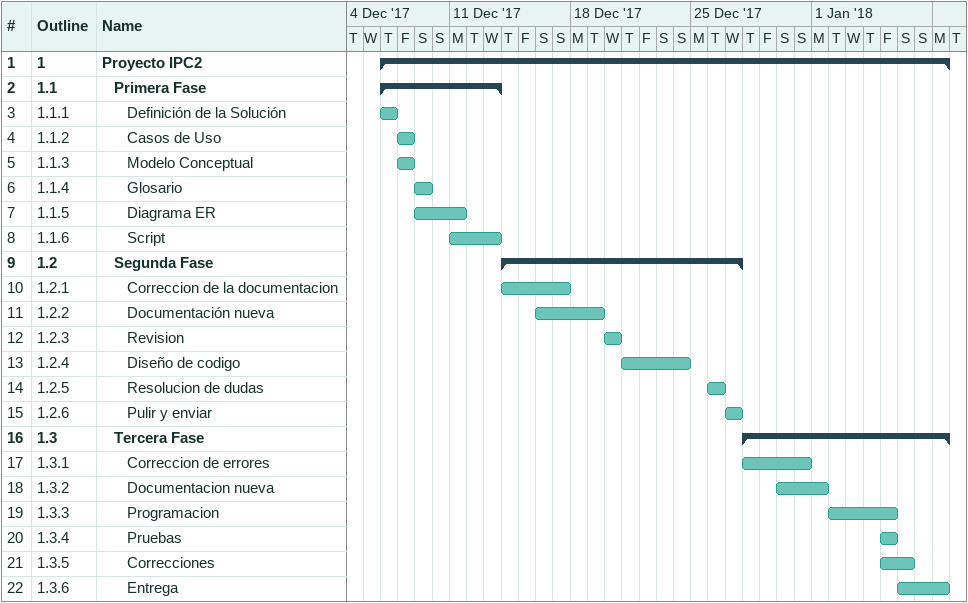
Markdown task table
| ID | WBS | Task | Start | Finish |
|---|---|---|---|---|
| 1 | 1 | **Proyecto IPC2** | 2017-12-07 | 2018-01-08 |
| 2 | 1.1 | **Primera Fase** | 2017-12-07 | 2017-12-13 |
| 3 | 1.1.1 | Definición de la Solución | 2017-12-07 | 2017-12-07 |
| 4 | 1.1.2 | Casos de Uso | 2017-12-08 | 2017-12-08 |
| 5 | 1.1.3 | Modelo Conceptual | 2017-12-08 | 2017-12-08 |
| 6 | 1.1.4 | Glosario | 2017-12-09 | 2017-12-09 |
| 7 | 1.1.5 | Diagrama ER | 2017-12-09 | 2017-12-11 |
| 8 | 1.1.6 | Script | 2017-12-11 | 2017-12-13 |
| 9 | 1.2 | **Segunda Fase** | 2017-12-14 | 2017-12-27 |
| 10 | 1.2.1 | Correccion de la documentacion | 2017-12-14 | 2017-12-17 |
| 11 | 1.2.2 | Documentación nueva | 2017-12-16 | 2017-12-19 |
| 12 | 1.2.3 | Revision | 2017-12-20 | 2017-12-20 |
| 13 | 1.2.4 | Diseño de codigo | 2017-12-21 | 2017-12-24 |
| 14 | 1.2.5 | Resolucion de dudas | 2017-12-26 | 2017-12-26 |
| 15 | 1.2.6 | Pulir y enviar | 2017-12-27 | 2017-12-27 |
| 16 | 1.3 | **Tercera Fase** | 2017-12-28 | 2018-01-08 |
| 17 | 1.3.1 | Correccion de errores | 2017-12-28 | 2017-12-31 |
| 18 | 1.3.2 | Documentacion nueva | 2017-12-30 | 2018-01-01 |
| 19 | 1.3.3 | Programacion | 2018-01-02 | 2018-01-05 |
| 20 | 1.3.4 | Pruebas | 2018-01-05 | 2018-01-05 |
| 21 | 1.3.5 | Correcciones | 2018-01-05 | 2018-01-06 |
| 22 | 1.3.6 | Entrega | 2018-01-06 | 2018-01-08 |
